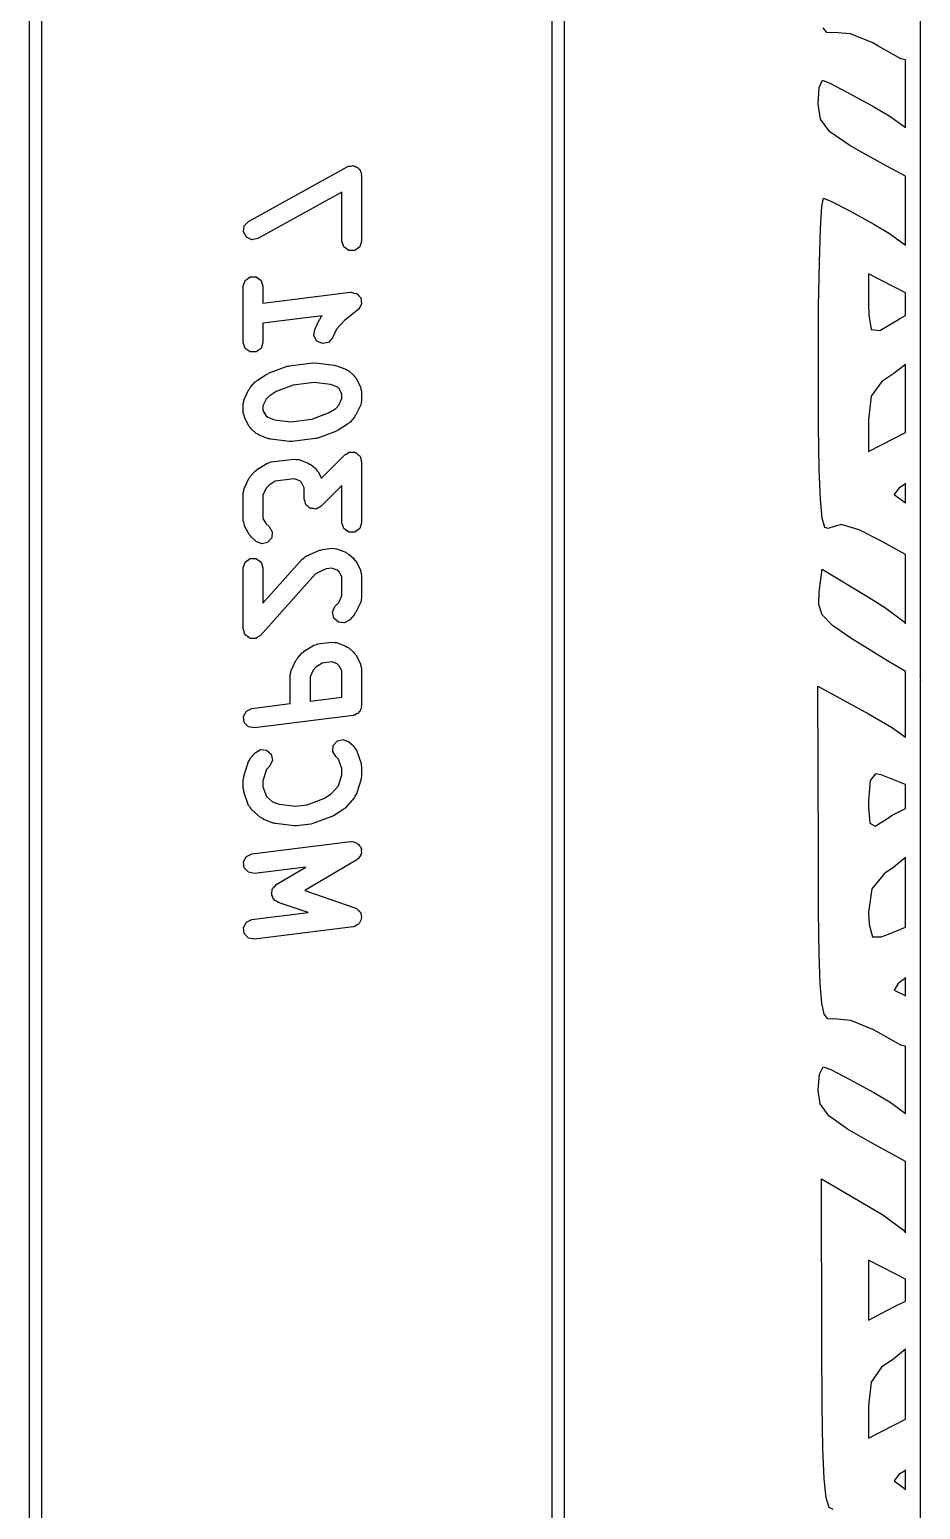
# Model space of a CAD drawing. Extents: x 19 to 403, y -177 to -75.
# Drawn here: x 213.34 to 222.37, y -138.53 to -123.52 of the extents above; entities that cross this region are included whole.
import ezdxf

# ---------------------------------------------------------------- set-up
doc = ezdxf.new("R2010")
doc.units = 0
doc.layers.add('BLACK', color=7, linetype='CONTINUOUS')

msp = doc.modelspace()

# ---------------------------------------------------------------- linework, layer by layer
at = {"layer": 'BLACK', "linetype": 'CONTINUOUS'}
for p, q in [((213.339, -147.2), (213.339, -111.519)), ((218.759, -111.519), (218.759, -147.2)), ((213.459, -111.579), (213.459, -147.139)), ((218.639, -147.139), (218.639, -111.579)), ((222.371, -120.116), (222.371, -130.105)), ((221.424, -123.552), (221.388, -123.506)), ((221.473, -123.556), (221.424, -123.552)), ((221.493, -123.552), (221.473, -123.556)), ((221.664, -123.567), (221.493, -123.552)), ((221.89, -123.658), (221.664, -123.567)), ((221.942, -123.688), (221.89, -123.658)), ((222.176, -123.82), (221.942, -123.688)), ((222.221, -123.83), (222.176, -123.82)), ((222.221, -124.516), (222.221, -123.83)), ((221.335, -124.28), (221.347, -124.111)), ((221.347, -124.111), (221.379, -124.037)), ((221.379, -124.037), (221.455, -124.068)), ((221.455, -124.068), (221.641, -124.164)), ((221.359, -124.433), (221.335, -124.28)), ((221.641, -124.164), (221.892, -124.301)), ((221.455, -124.561), (221.359, -124.433)), ((221.892, -124.301), (222.072, -124.407)), ((222.072, -124.407), (222.221, -124.516)), ((221.658, -124.7), (221.455, -124.561)), ((221.783, -124.771), (221.658, -124.7)), ((222.033, -124.909), (221.783, -124.771)), ((215.558, -125.468), (216.558, -124.914)), ((216.558, -124.914), (216.568, -124.912)), ((216.568, -124.912), (216.575, -124.907)), ((216.575, -124.907), (216.597, -124.907)), ((216.597, -124.907), (216.619, -124.902)), ((216.619, -124.902), (216.627, -124.907)), ((216.627, -124.907), (216.637, -124.907)), ((216.637, -124.907), (216.655, -124.919)), ((216.655, -124.919), (216.675, -124.929)), ((216.675, -124.929), (216.679, -124.937)), ((216.679, -124.937), (216.687, -124.943)), ((216.687, -124.943), (216.694, -124.964)), ((216.694, -124.964), (216.705, -124.983)), ((216.705, -124.983), (216.703, -124.992)), ((216.703, -124.992), (216.706, -125.002)), ((216.706, -125.002), (216.706, -125.668)), ((222.221, -125.011), (222.033, -124.909)), ((222.221, -125.708), (222.221, -125.011)), ((216.506, -125.171), (215.655, -125.643)), ((216.506, -125.668), (216.506, -125.171)), ((221.36, -125.542), (221.373, -125.315)), ((221.373, -125.315), (221.389, -125.234)), ((221.389, -125.234), (221.466, -125.264)), ((221.466, -125.264), (221.652, -125.359)), ((215.516, -125.513), (215.558, -125.468)), ((221.652, -125.359), (221.901, -125.497)), ((215.508, -125.574), (215.516, -125.513)), ((215.538, -125.628), (215.508, -125.574)), ((215.594, -125.654), (215.538, -125.628)), ((221.349, -125.889), (221.36, -125.542)), ((221.901, -125.497), (222.06, -125.591)), ((222.06, -125.591), (222.221, -125.708)), ((215.655, -125.643), (215.594, -125.654)), ((216.525, -125.727), (216.506, -125.668)), ((216.575, -125.763), (216.525, -125.727)), ((216.637, -125.763), (216.575, -125.763)), ((216.687, -125.727), (216.637, -125.763)), ((216.706, -125.668), (216.687, -125.727)), ((221.341, -126.33), (221.349, -125.889)), ((215.506, -126.127), (215.525, -126.068)), ((215.525, -126.068), (215.575, -126.032)), ((215.575, -126.032), (215.637, -126.032)), ((215.637, -126.032), (215.687, -126.068)), ((215.687, -126.068), (215.706, -126.127)), ((222.104, -126.132), (221.848, -125.999)), ((221.848, -125.999), (221.848, -126.301)), ((215.506, -126.698), (215.506, -126.127)), ((215.706, -126.127), (215.706, -126.299)), ((215.706, -126.299), (216.594, -126.188)), ((216.594, -126.188), (216.598, -126.189)), ((216.598, -126.189), (216.602, -126.187)), ((216.602, -126.187), (216.628, -126.195)), ((216.628, -126.195), (216.655, -126.2)), ((216.655, -126.2), (216.658, -126.203)), ((216.658, -126.203), (216.662, -126.204)), ((216.662, -126.204), (216.678, -126.225)), ((216.678, -126.225), (216.697, -126.245)), ((222.221, -126.192), (222.104, -126.132)), ((222.221, -126.423), (222.221, -126.192)), ((216.668, -126.366), (216.532, -126.473)), ((216.671, -126.362), (216.668, -126.366)), ((216.675, -126.36), (216.671, -126.362)), ((216.688, -126.337), (216.675, -126.36)), ((216.703, -126.314), (216.688, -126.337)), ((216.697, -126.245), (216.697, -126.249)), ((216.697, -126.249), (216.7, -126.253)), ((216.7, -126.253), (216.701, -126.28)), ((216.701, -126.28), (216.705, -126.306)), ((216.705, -126.306), (216.702, -126.31)), ((216.702, -126.31), (216.703, -126.314)), ((221.339, -126.84), (221.341, -126.33)), ((221.848, -126.301), (221.849, -126.416)), ((216.307, -126.426), (215.706, -126.501)), ((215.706, -126.501), (215.706, -126.698)), ((216.23, -126.566), (216.278, -126.465)), ((216.278, -126.465), (216.288, -126.454)), ((216.288, -126.454), (216.294, -126.441)), ((216.294, -126.441), (216.307, -126.426)), ((216.532, -126.473), (216.453, -126.563)), ((221.849, -126.416), (221.874, -126.566)), ((221.962, -126.576), (222.15, -126.464)), ((222.15, -126.464), (222.162, -126.457)), ((222.162, -126.457), (222.221, -126.423)), ((216.222, -126.628), (216.23, -126.566)), ((216.252, -126.682), (216.222, -126.628)), ((216.308, -126.708), (216.252, -126.682)), ((216.411, -126.651), (216.369, -126.696)), ((216.453, -126.563), (216.411, -126.651)), ((221.874, -126.566), (221.962, -126.576)), ((215.525, -126.757), (215.506, -126.698)), ((215.575, -126.793), (215.525, -126.757)), ((215.637, -126.793), (215.575, -126.793)), ((215.687, -126.757), (215.637, -126.793)), ((215.706, -126.698), (215.687, -126.757)), ((216.369, -126.696), (216.308, -126.708)), ((215.762, -127.009), (215.952, -126.938)), ((215.952, -126.938), (215.964, -126.937)), ((215.964, -126.937), (215.975, -126.932)), ((215.975, -126.932), (216.213, -126.902)), ((216.213, -126.902), (216.225, -126.905)), ((216.225, -126.905), (216.238, -126.902)), ((216.238, -126.902), (216.428, -126.926)), ((216.428, -126.926), (216.439, -126.931)), ((216.439, -126.931), (216.451, -126.932)), ((216.451, -126.932), (216.546, -126.968)), ((216.546, -126.968), (216.56, -126.979)), ((216.56, -126.979), (216.577, -126.986)), ((216.577, -126.986), (216.625, -127.028)), ((221.339, -126.953), (221.339, -126.84)), ((221.341, -127.545), (221.339, -126.953)), ((222.221, -126.92), (222.105, -127.013)), ((222.221, -127.611), (222.221, -126.92)), ((215.579, -127.149), (215.627, -127.096)), ((215.627, -127.096), (215.639, -127.089)), ((215.639, -127.089), (215.649, -127.078)), ((215.649, -127.078), (215.744, -127.018)), ((215.744, -127.018), (215.754, -127.016)), ((215.754, -127.016), (215.762, -127.009)), ((216.011, -127.129), (215.841, -127.193)), ((216.225, -127.102), (216.011, -127.129)), ((216.392, -127.123), (216.225, -127.102)), ((216.459, -127.148), (216.392, -127.123)), ((216.625, -127.028), (216.634, -127.043)), ((216.634, -127.043), (216.647, -127.056)), ((216.647, -127.056), (216.695, -127.145)), ((221.981, -127.094), (221.875, -127.243)), ((222.105, -127.013), (221.981, -127.094)), ((215.513, -127.296), (215.516, -127.275)), ((215.516, -127.275), (215.564, -127.173)), ((215.564, -127.173), (215.573, -127.163)), ((215.573, -127.163), (215.579, -127.149)), ((215.738, -127.272), (215.706, -127.339)), ((215.767, -127.24), (215.738, -127.272)), ((215.841, -127.193), (215.767, -127.24)), ((216.479, -127.166), (216.459, -127.148)), ((216.474, -127.333), (216.506, -127.265)), ((216.506, -127.217), (216.479, -127.166)), ((216.506, -127.265), (216.506, -127.217)), ((216.695, -127.145), (216.699, -127.169)), ((216.699, -127.169), (216.706, -127.192)), ((216.706, -127.287), (216.7, -127.308)), ((216.706, -127.192), (216.706, -127.287)), ((221.875, -127.243), (221.848, -127.481)), ((215.506, -127.317), (215.513, -127.296)), ((215.506, -127.412), (215.506, -127.317)), ((215.514, -127.435), (215.506, -127.412)), ((215.518, -127.459), (215.514, -127.435)), ((215.706, -127.339), (215.706, -127.387)), ((215.706, -127.387), (215.734, -127.438)), ((215.734, -127.438), (215.754, -127.456)), ((216.201, -127.475), (216.371, -127.412)), ((216.371, -127.412), (216.446, -127.365)), ((216.446, -127.365), (216.474, -127.333)), ((216.649, -127.431), (216.639, -127.442)), ((216.697, -127.33), (216.649, -127.431)), ((216.7, -127.308), (216.697, -127.33)), ((215.566, -127.549), (215.518, -127.459)), ((215.579, -127.561), (215.566, -127.549)), ((215.588, -127.577), (215.579, -127.561)), ((215.636, -127.619), (215.588, -127.577)), ((215.754, -127.456), (215.821, -127.481)), ((215.821, -127.481), (215.987, -127.502)), ((215.987, -127.502), (216.201, -127.475)), ((216.459, -127.589), (216.451, -127.595)), ((216.469, -127.586), (216.459, -127.589)), ((216.564, -127.527), (216.469, -127.586)), ((216.573, -127.516), (216.564, -127.527)), ((216.586, -127.509), (216.573, -127.516)), ((216.633, -127.455), (216.586, -127.509)), ((216.639, -127.442), (216.633, -127.455)), ((221.347, -127.984), (221.341, -127.545)), ((221.848, -127.481), (221.848, -127.804)), ((215.652, -127.626), (215.636, -127.619)), ((215.666, -127.637), (215.652, -127.626)), ((215.762, -127.673), (215.666, -127.637)), ((215.774, -127.673), (215.762, -127.673)), ((215.784, -127.678), (215.774, -127.673)), ((215.975, -127.702), (215.784, -127.678)), ((215.987, -127.7), (215.975, -127.702)), ((216, -127.702), (215.987, -127.7)), ((216.238, -127.672), (216, -127.702)), ((216.249, -127.667), (216.238, -127.672)), ((216.261, -127.667), (216.249, -127.667)), ((216.451, -127.595), (216.261, -127.667)), ((221.848, -127.804), (222.104, -127.671)), ((222.104, -127.671), (222.221, -127.611)), ((215.784, -127.908), (216.023, -127.879)), ((216.023, -127.879), (216.046, -127.883)), ((216.046, -127.883), (216.07, -127.884)), ((216.07, -127.884), (216.165, -127.92)), ((216.3, -128.072), (216.536, -127.836)), ((216.536, -127.836), (216.557, -127.825)), ((216.557, -127.825), (216.575, -127.811)), ((216.575, -127.811), (216.584, -127.811)), ((216.584, -127.811), (216.591, -127.808)), ((216.591, -127.808), (216.614, -127.811)), ((216.614, -127.811), (216.637, -127.811)), ((216.637, -127.811), (216.644, -127.816)), ((216.644, -127.816), (216.652, -127.817)), ((216.652, -127.817), (216.668, -127.834)), ((216.668, -127.834), (216.687, -127.848)), ((216.687, -127.848), (216.69, -127.855)), ((216.69, -127.855), (216.695, -127.861)), ((216.695, -127.861), (216.699, -127.884)), ((216.699, -127.884), (216.706, -127.906)), ((215.579, -128.054), (215.627, -128.001)), ((215.627, -128.001), (215.639, -127.993)), ((215.639, -127.993), (215.649, -127.982)), ((215.649, -127.982), (215.744, -127.923)), ((215.744, -127.923), (215.765, -127.918)), ((215.765, -127.918), (215.784, -127.908)), ((216.165, -127.92), (216.179, -127.931)), ((216.179, -127.931), (216.196, -127.938)), ((216.196, -127.938), (216.244, -127.98)), ((216.244, -127.98), (216.253, -127.996)), ((216.253, -127.996), (216.266, -128.008)), ((216.266, -128.008), (216.3, -128.072)), ((216.706, -127.906), (216.706, -128.525)), ((221.359, -128.289), (221.347, -127.984)), ((215.513, -128.201), (215.516, -128.179)), ((215.516, -128.179), (215.564, -128.078)), ((215.564, -128.078), (215.573, -128.068)), ((215.573, -128.068), (215.579, -128.054)), ((215.738, -128.176), (215.706, -128.244)), ((215.767, -128.144), (215.738, -128.176)), ((215.831, -128.104), (215.767, -128.144)), ((216.023, -128.08), (215.831, -128.104)), ((216.078, -128.101), (216.023, -128.08)), ((216.098, -128.118), (216.078, -128.101)), ((216.125, -128.17), (216.098, -128.118)), ((216.125, -128.287), (216.125, -128.17)), ((216.506, -128.148), (216.296, -128.358)), ((216.506, -128.525), (216.506, -128.148)), ((222.153, -128.174), (222.107, -128.239)), ((222.211, -128.138), (222.153, -128.174)), ((222.221, -128.124), (222.211, -128.138)), ((222.221, -128.328), (222.221, -128.124)), ((215.506, -128.222), (215.513, -128.201)), ((215.506, -128.508), (215.506, -128.222)), ((215.706, -128.244), (215.706, -128.483)), ((216.133, -128.31), (216.125, -128.287)), ((216.136, -128.333), (216.133, -128.31)), ((216.142, -128.338), (216.136, -128.333)), ((216.145, -128.346), (216.142, -128.338)), ((221.378, -128.479), (221.359, -128.289)), ((222.107, -128.239), (222.211, -128.317)), ((222.211, -128.317), (222.221, -128.328)), ((215.706, -128.483), (215.734, -128.534)), ((216.163, -128.36), (216.145, -128.346)), ((216.18, -128.376), (216.163, -128.36)), ((216.188, -128.378), (216.18, -128.376)), ((216.195, -128.382), (216.188, -128.378)), ((216.218, -128.382), (216.195, -128.382)), ((216.241, -128.386), (216.218, -128.382)), ((216.248, -128.382), (216.241, -128.386)), ((216.256, -128.382), (216.248, -128.382)), ((216.275, -128.369), (216.256, -128.382)), ((216.296, -128.358), (216.275, -128.369)), ((221.405, -128.572), (221.378, -128.479)), ((215.514, -128.531), (215.506, -128.508)), ((215.518, -128.555), (215.514, -128.531)), ((215.566, -128.644), (215.518, -128.555)), ((215.734, -128.534), (215.767, -128.563)), ((215.767, -128.563), (215.799, -128.616)), ((215.799, -128.616), (215.794, -128.678)), ((216.525, -128.584), (216.506, -128.525)), ((216.575, -128.621), (216.525, -128.584)), ((216.637, -128.621), (216.575, -128.621)), ((216.687, -128.584), (216.637, -128.621)), ((216.706, -128.525), (216.687, -128.584)), ((221.441, -128.585), (221.405, -128.572)), ((221.454, -128.577), (221.441, -128.585)), ((221.569, -128.542), (221.454, -128.577)), ((221.753, -128.596), (221.569, -128.542)), ((221.964, -128.704), (221.753, -128.596)), ((215.579, -128.657), (215.566, -128.644)), ((215.588, -128.672), (215.579, -128.657)), ((215.636, -128.714), (215.588, -128.672)), ((215.693, -128.738), (215.636, -128.714)), ((215.753, -128.724), (215.693, -128.738)), ((215.794, -128.678), (215.753, -128.724)), ((216.308, -128.795), (216.403, -128.783)), ((216.403, -128.783), (216.427, -128.788)), ((216.427, -128.788), (216.451, -128.789)), ((216.451, -128.789), (216.546, -128.825)), ((222.221, -128.848), (221.964, -128.704)), ((215.506, -128.984), (215.525, -128.925)), ((215.525, -128.925), (215.575, -128.889)), ((215.575, -128.889), (215.637, -128.889)), ((215.637, -128.889), (215.687, -128.925)), ((215.687, -128.925), (215.706, -128.984)), ((215.706, -129.34), (216.103, -128.894)), ((216.103, -128.894), (216.121, -128.883)), ((216.121, -128.883), (216.136, -128.869)), ((216.136, -128.869), (216.279, -128.804)), ((216.279, -128.804), (216.294, -128.802)), ((216.294, -128.802), (216.308, -128.795)), ((216.546, -128.825), (216.56, -128.836)), ((216.56, -128.836), (216.577, -128.843)), ((216.577, -128.843), (216.625, -128.885)), ((216.625, -128.885), (216.634, -128.9)), ((216.634, -128.9), (216.647, -128.913)), ((216.647, -128.913), (216.695, -129.002)), ((222.221, -129.55), (222.221, -128.848)), ((215.506, -129.603), (215.506, -128.984)), ((216.239, -129.042), (215.681, -129.669)), ((215.706, -128.984), (215.706, -129.34)), ((216.348, -128.992), (216.239, -129.042)), ((216.404, -128.985), (216.348, -128.992)), ((216.459, -129.006), (216.404, -128.985)), ((216.479, -129.023), (216.459, -129.006)), ((216.506, -129.074), (216.479, -129.023)), ((216.506, -129.265), (216.506, -129.074)), ((216.695, -129.002), (216.699, -129.026)), ((216.699, -129.026), (216.706, -129.049)), ((216.706, -129.049), (216.706, -129.287)), ((221.348, -129.231), (221.377, -128.997)), ((221.377, -128.997), (221.848, -129.28)), ((221.343, -129.355), (221.348, -129.231)), ((216.412, -129.432), (216.436, -129.376)), ((216.436, -129.376), (216.474, -129.333)), ((216.474, -129.333), (216.506, -129.265)), ((216.697, -129.33), (216.649, -129.431)), ((216.7, -129.308), (216.697, -129.33)), ((216.706, -129.287), (216.7, -129.308)), ((221.378, -129.458), (221.343, -129.355)), ((221.848, -129.28), (222.009, -129.38)), ((222.009, -129.38), (222.207, -129.531)), ((216.425, -129.493), (216.412, -129.432)), ((216.471, -129.534), (216.425, -129.493)), ((216.533, -129.54), (216.471, -129.534)), ((216.586, -129.509), (216.533, -129.54)), ((216.633, -129.455), (216.586, -129.509)), ((216.639, -129.442), (216.633, -129.455)), ((216.649, -129.431), (216.639, -129.442)), ((221.482, -129.566), (221.378, -129.458)), ((222.207, -129.531), (222.221, -129.55)), ((215.514, -129.628), (215.506, -129.603)), ((215.52, -129.653), (215.514, -129.628)), ((215.524, -129.657), (215.52, -129.653)), ((215.525, -129.662), (215.524, -129.657)), ((215.547, -129.677), (215.525, -129.662)), ((215.566, -129.694), (215.547, -129.677)), ((215.658, -129.683), (215.637, -129.698)), ((215.681, -129.669), (215.658, -129.683)), ((221.678, -129.703), (221.482, -129.566)), ((215.571, -129.695), (215.566, -129.694)), ((215.575, -129.698), (215.571, -129.695)), ((215.602, -129.698), (215.575, -129.698)), ((215.628, -129.701), (215.602, -129.698)), ((215.632, -129.698), (215.628, -129.701)), ((215.637, -129.698), (215.632, -129.698)), ((216.103, -129.846), (216.116, -129.839)), ((216.116, -129.839), (216.125, -129.828)), ((216.125, -129.828), (216.22, -129.768)), ((216.22, -129.768), (216.241, -129.763)), ((216.241, -129.763), (216.261, -129.754)), ((216.261, -129.754), (216.403, -129.736)), ((216.403, -129.736), (216.427, -129.74)), ((216.427, -129.74), (216.451, -129.741)), ((216.451, -129.741), (216.546, -129.777)), ((216.546, -129.777), (216.56, -129.788)), ((216.56, -129.788), (216.577, -129.795)), ((216.577, -129.795), (216.625, -129.837)), ((216.625, -129.837), (216.634, -129.853)), ((221.994, -129.898), (221.678, -129.703)), ((215.992, -130.025), (216.04, -129.923)), ((216.04, -129.923), (216.05, -129.913)), ((216.05, -129.913), (216.055, -129.899)), ((216.055, -129.899), (216.103, -129.846)), ((216.243, -129.99), (216.215, -130.022)), ((216.307, -129.949), (216.243, -129.99)), ((216.404, -129.937), (216.307, -129.949)), ((216.459, -129.958), (216.404, -129.937)), ((216.479, -129.976), (216.459, -129.958)), ((216.506, -130.027), (216.479, -129.976)), ((216.634, -129.853), (216.647, -129.865)), ((216.647, -129.865), (216.695, -129.955)), ((216.695, -129.955), (216.699, -129.979)), ((216.699, -129.979), (216.706, -130.002)), ((222.039, -129.925), (221.994, -129.898)), ((222.221, -130.034), (222.039, -129.925)), ((215.983, -130.067), (215.989, -130.046)), ((215.983, -130.36), (215.983, -130.067)), ((215.989, -130.046), (215.992, -130.025)), ((216.215, -130.022), (216.183, -130.089)), ((216.183, -130.089), (216.183, -130.335)), ((216.506, -130.294), (216.506, -130.027)), ((216.706, -130.002), (216.706, -130.383)), ((222.221, -130.701), (222.221, -130.034)), ((222.371, -130.105), (222.373, -130.126)), ((222.373, -130.126), (222.371, -130.125)), ((222.371, -130.125), (222.371, -136.261)), ((221.338, -131.889), (221.333, -130.182)), ((221.333, -130.182), (221.847, -130.464)), ((215.508, -130.489), (215.538, -130.435)), ((215.538, -130.435), (215.594, -130.408)), ((215.594, -130.408), (215.983, -130.36)), ((216.183, -130.335), (216.506, -130.294)), ((216.687, -130.441), (216.679, -130.447)), ((216.694, -130.421), (216.687, -130.441)), ((216.705, -130.401), (216.694, -130.421)), ((216.706, -130.383), (216.703, -130.392)), ((216.703, -130.392), (216.705, -130.401)), ((215.516, -130.55), (215.508, -130.489)), ((215.558, -130.595), (215.516, -130.55)), ((216.619, -130.482), (215.619, -130.607)), ((216.628, -130.478), (216.619, -130.482)), ((216.637, -130.478), (216.628, -130.478)), ((216.655, -130.465), (216.637, -130.478)), ((216.675, -130.456), (216.655, -130.465)), ((216.679, -130.447), (216.675, -130.456)), ((221.847, -130.464), (222.08, -130.598)), ((215.619, -130.607), (215.558, -130.595)), ((216.419, -130.784), (216.46, -130.737)), ((216.46, -130.737), (216.52, -130.723)), ((216.52, -130.723), (216.577, -130.748)), ((222.08, -130.598), (222.221, -130.701)), ((215.579, -130.911), (215.627, -130.858)), ((215.627, -130.858), (215.68, -130.827)), ((215.68, -130.827), (215.742, -130.833)), ((215.742, -130.833), (215.788, -130.874)), ((215.788, -130.874), (215.801, -130.934)), ((216.414, -130.845), (216.419, -130.784)), ((216.445, -130.898), (216.414, -130.845)), ((216.577, -130.748), (216.625, -130.789)), ((216.625, -130.789), (216.638, -130.811)), ((216.638, -130.811), (216.653, -130.832)), ((216.653, -130.832), (216.701, -130.969)), ((215.511, -131.096), (215.559, -130.947)), ((215.559, -130.947), (215.571, -130.93)), ((215.571, -130.93), (215.579, -130.911)), ((215.743, -131.028), (215.706, -131.142)), ((215.776, -130.991), (215.743, -131.028)), ((215.801, -130.934), (215.776, -130.991)), ((216.473, -130.923), (216.445, -130.898)), ((216.506, -131.019), (216.473, -130.923)), ((216.506, -131.081), (216.506, -131.019)), ((216.701, -130.969), (216.701, -130.986)), ((216.701, -130.986), (216.706, -131.002)), ((216.706, -131.002), (216.706, -131.097)), ((215.506, -131.127), (215.511, -131.112)), ((215.506, -131.222), (215.506, -131.127)), ((215.511, -131.112), (215.511, -131.096)), ((215.706, -131.142), (215.706, -131.205)), ((216.47, -131.195), (216.506, -131.081)), ((216.702, -131.127), (216.654, -131.276)), ((216.706, -131.097), (216.702, -131.112)), ((216.702, -131.112), (216.702, -131.127)), ((221.863, -131.139), (221.848, -131.345)), ((221.919, -131.072), (221.863, -131.139)), ((221.976, -131.083), (221.919, -131.072)), ((222.177, -131.165), (221.976, -131.083)), ((222.221, -131.182), (222.177, -131.165)), ((222.221, -131.423), (222.221, -131.182)), ((215.512, -131.238), (215.506, -131.222)), ((215.512, -131.255), (215.512, -131.238)), ((215.56, -131.392), (215.512, -131.255)), ((215.706, -131.205), (215.74, -131.301)), ((215.74, -131.301), (215.801, -131.355)), ((216.154, -131.386), (216.324, -131.322)), ((216.324, -131.322), (216.398, -131.276)), ((216.398, -131.276), (216.47, -131.195)), ((216.633, -131.312), (216.538, -131.419)), ((216.642, -131.293), (216.633, -131.312)), ((216.654, -131.276), (216.642, -131.293)), ((215.575, -131.412), (215.56, -131.392)), ((215.588, -131.434), (215.575, -131.412)), ((215.683, -131.517), (215.588, -131.434)), ((215.801, -131.355), (215.869, -131.38)), ((215.869, -131.38), (216.035, -131.401)), ((216.035, -131.401), (216.154, -131.386)), ((216.517, -131.438), (216.421, -131.497)), ((216.526, -131.427), (216.517, -131.438)), ((216.538, -131.419), (216.526, -131.427)), ((221.848, -131.345), (221.848, -131.412)), ((221.848, -131.412), (221.86, -131.574)), ((222.086, -131.492), (222.221, -131.423)), ((215.7, -131.524), (215.683, -131.517)), ((215.714, -131.536), (215.7, -131.524)), ((215.809, -131.571), (215.714, -131.536)), ((215.821, -131.572), (215.809, -131.571)), ((215.832, -131.577), (215.821, -131.572)), ((216.023, -131.601), (215.832, -131.577)), ((216.035, -131.598), (216.023, -131.601)), ((216.047, -131.601), (216.035, -131.598)), ((216.19, -131.583), (216.047, -131.601)), ((216.201, -131.578), (216.19, -131.583)), ((216.213, -131.577), (216.201, -131.578)), ((216.403, -131.506), (216.213, -131.577)), ((216.411, -131.5), (216.403, -131.506)), ((216.421, -131.497), (216.411, -131.5)), ((221.86, -131.574), (221.913, -131.602)), ((221.913, -131.602), (222.038, -131.525)), ((222.038, -131.525), (222.086, -131.492)), ((215.594, -131.885), (216.594, -131.76)), ((216.594, -131.76), (216.605, -131.762)), ((216.605, -131.762), (216.616, -131.759)), ((216.616, -131.759), (216.635, -131.767)), ((216.635, -131.767), (216.655, -131.771)), ((216.655, -131.771), (216.662, -131.779)), ((216.662, -131.779), (216.672, -131.784)), ((216.672, -131.784), (216.683, -131.801)), ((215.508, -131.965), (215.538, -131.911)), ((215.538, -131.911), (215.594, -131.885)), ((216.665, -131.937), (216.657, -131.945)), ((216.675, -131.932), (216.665, -131.937)), ((216.685, -131.914), (216.675, -131.932)), ((216.683, -131.801), (216.697, -131.816)), ((216.698, -131.898), (216.685, -131.914)), ((216.697, -131.816), (216.698, -131.827)), ((216.698, -131.827), (216.704, -131.837)), ((216.699, -131.887), (216.698, -131.898)), ((216.705, -131.878), (216.699, -131.887)), ((216.704, -131.837), (216.702, -131.857)), ((216.702, -131.857), (216.705, -131.878)), ((221.341, -132.47), (221.338, -131.889)), ((222.221, -131.92), (222.104, -132.019)), ((222.221, -132.627), (222.221, -131.92)), ((215.516, -132.026), (215.508, -131.965)), ((215.558, -132.071), (215.516, -132.026)), ((215.619, -132.083), (215.558, -132.071)), ((216.141, -132.018), (215.619, -132.083)), ((215.841, -132.195), (216.141, -132.018)), ((216.657, -131.945), (216.13, -132.257)), ((222.008, -132.082), (221.88, -132.238)), ((222.104, -132.019), (222.008, -132.082)), ((215.798, -132.261), (215.8, -132.242)), ((215.8, -132.242), (215.808, -132.233)), ((215.808, -132.233), (215.812, -132.221)), ((215.812, -132.221), (215.828, -132.21)), ((215.828, -132.21), (215.841, -132.195)), ((221.88, -132.238), (221.848, -132.475)), ((215.792, -132.28), (215.798, -132.261)), ((215.796, -132.291), (215.792, -132.28)), ((215.794, -132.303), (215.796, -132.291)), ((215.805, -132.32), (215.794, -132.303)), ((215.81, -132.339), (215.805, -132.32)), ((215.82, -132.346), (215.81, -132.339)), ((215.826, -132.356), (215.82, -132.346)), ((215.844, -132.364), (215.826, -132.356)), ((215.86, -132.376), (215.844, -132.364)), ((216.164, -132.48), (215.86, -132.376)), ((216.13, -132.257), (216.639, -132.431)), ((215.594, -132.551), (216.164, -132.48)), ((216.639, -132.431), (216.646, -132.436)), ((216.646, -132.436), (216.655, -132.438)), ((216.655, -132.438), (216.67, -132.454)), ((216.67, -132.454), (216.688, -132.468)), ((216.688, -132.468), (216.691, -132.476)), ((216.691, -132.476), (216.697, -132.483)), ((216.697, -132.483), (216.7, -132.505)), ((216.7, -132.505), (216.706, -132.527)), ((216.706, -132.527), (216.703, -132.535)), ((216.703, -132.535), (216.705, -132.544)), ((221.346, -132.901), (221.341, -132.47)), ((221.848, -132.475), (221.852, -132.6)), ((215.508, -132.632), (215.538, -132.577)), ((215.516, -132.693), (215.508, -132.632)), ((215.538, -132.577), (215.594, -132.551)), ((216.619, -132.625), (215.619, -132.75)), ((216.627, -132.621), (216.619, -132.625)), ((216.636, -132.621), (216.627, -132.621)), ((216.654, -132.608), (216.636, -132.621)), ((216.675, -132.598), (216.654, -132.608)), ((216.679, -132.591), (216.675, -132.598)), ((216.686, -132.585), (216.679, -132.591)), ((216.694, -132.564), (216.686, -132.585)), ((216.705, -132.544), (216.694, -132.564)), ((221.852, -132.6), (221.888, -132.724)), ((222.031, -132.704), (222.221, -132.627)), ((215.558, -132.738), (215.516, -132.693)), ((215.619, -132.75), (215.558, -132.738)), ((221.888, -132.724), (221.976, -132.726)), ((221.976, -132.726), (222.031, -132.704)), ((221.356, -133.204), (221.346, -132.901)), ((222.221, -133.138), (222.211, -133.151)), ((222.221, -133.327), (222.221, -133.138)), ((221.373, -133.4), (221.356, -133.204)), ((222.146, -133.2), (222.108, -133.265)), ((222.108, -133.265), (222.211, -133.319)), ((222.211, -133.151), (222.146, -133.2)), ((221.398, -133.511), (221.373, -133.4)), ((222.211, -133.319), (222.221, -133.327)), ((221.434, -133.557), (221.398, -133.511)), ((221.483, -133.56), (221.434, -133.557)), ((221.497, -133.557), (221.483, -133.56)), ((221.666, -133.573), (221.497, -133.557)), ((221.89, -133.664), (221.666, -133.573)), ((221.942, -133.694), (221.89, -133.664)), ((222.176, -133.826), (221.942, -133.694)), ((222.221, -133.836), (222.176, -133.826)), ((222.221, -134.517), (222.221, -133.836)), ((221.349, -134.117), (221.388, -134.043)), ((221.388, -134.043), (221.465, -134.073)), ((221.335, -134.28), (221.349, -134.117)), ((221.465, -134.073), (221.652, -134.168)), ((221.652, -134.168), (221.901, -134.306)), ((221.357, -134.421), (221.335, -134.28)), ((221.901, -134.306), (222.067, -134.404)), ((221.446, -134.542), (221.357, -134.421)), ((222.067, -134.404), (222.221, -134.517)), ((221.634, -134.676), (221.446, -134.542)), ((221.848, -134.799), (221.634, -134.676)), ((222.221, -135.004), (221.848, -134.799)), ((222.221, -135.728), (222.221, -135.004)), ((221.374, -136.879), (221.371, -135.18)), ((221.371, -135.18), (221.844, -135.459)), ((221.844, -135.459), (221.991, -135.547)), ((221.991, -135.547), (222.199, -135.699)), ((222.199, -135.699), (222.221, -135.728)), ((222.11, -136.141), (221.848, -136.005)), ((221.848, -136.005), (221.848, -136.613)), ((222.221, -136.198), (222.11, -136.141)), ((222.221, -136.42), (222.221, -136.198)), ((222.371, -136.261), (222.372, -136.277)), ((222.372, -136.277), (222.371, -136.276)), ((222.371, -136.276), (222.371, -166.283)), ((222.104, -136.48), (222.221, -136.42)), ((221.848, -136.613), (222.104, -136.48)), ((221.377, -137.473), (221.374, -136.879)), ((222.104, -137.007), (221.979, -137.092)), ((222.221, -136.909), (222.104, -137.007)), ((222.221, -137.617), (222.221, -136.909)), ((221.979, -137.092), (221.873, -137.244)), ((221.873, -137.244), (221.848, -137.484)), ((221.385, -137.915), (221.377, -137.473)), ((221.848, -137.484), (221.848, -137.81)), ((222.104, -137.678), (222.221, -137.617)), ((221.848, -137.81), (222.104, -137.678)), ((221.398, -138.223), (221.385, -137.915)), ((221.419, -138.417), (221.398, -138.223)), ((222.153, -138.18), (222.107, -138.245)), ((222.107, -138.245), (222.211, -138.323)), ((222.211, -138.144), (222.153, -138.18)), ((222.221, -138.131), (222.211, -138.144)), ((222.221, -138.335), (222.221, -138.131)), ((222.211, -138.323), (222.221, -138.335)), ((221.448, -138.515), (221.419, -138.417)), ((221.487, -138.535), (221.448, -138.515))]:
    msp.add_line(p, q, dxfattribs=at)

doc.saveas('drawing.dxf')
